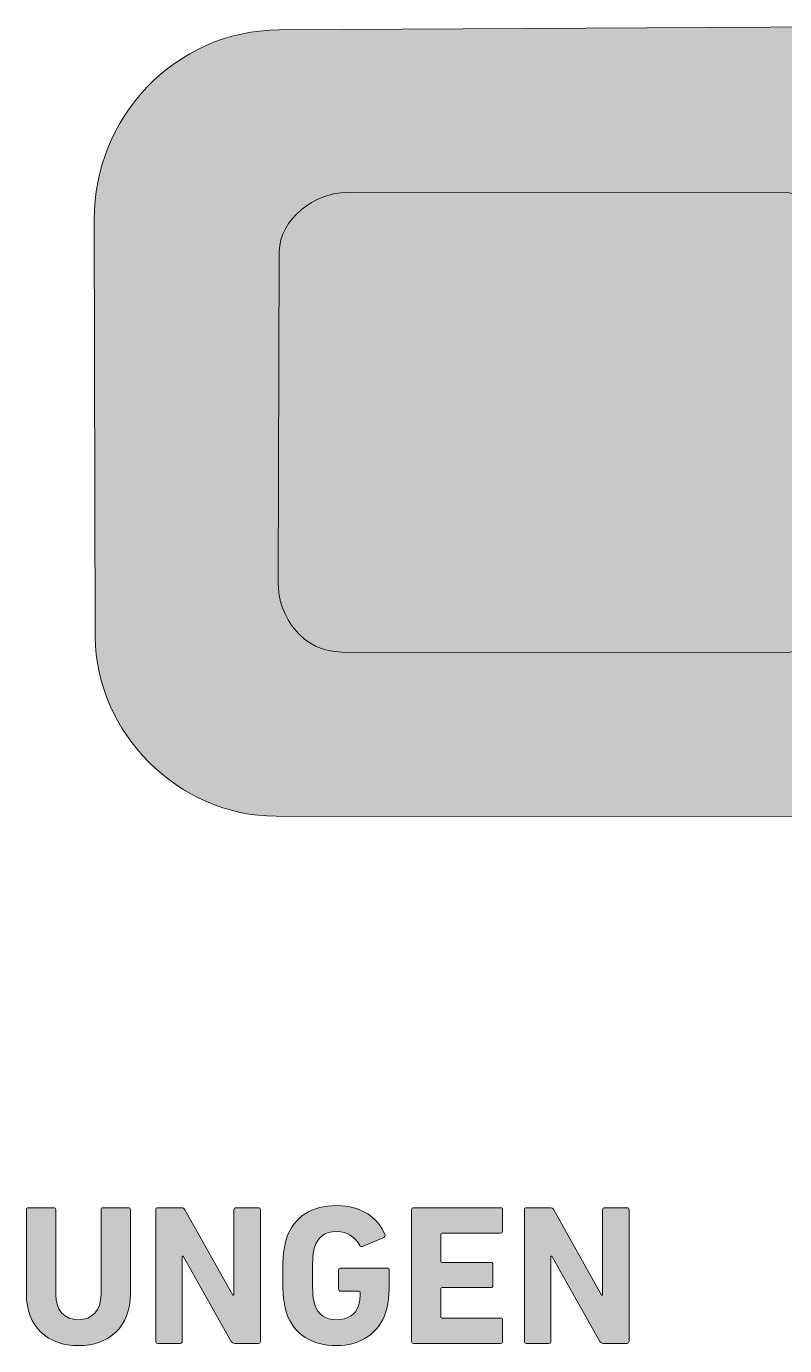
# Model space of a CAD drawing. Header units: millimetres. Extents: x -131 to 438, y 204 to 308.
# Drawn here: x 106.5 to 153.4, y 208.5 to 290.2 of the extents above; entities that cross this region are included whole.
import ezdxf

# ---------------------------------------------------------------- set-up
doc = ezdxf.new("R2010")
doc.units = ezdxf.units.MM
doc.header["$MEASUREMENT"] = 0
doc.layers.add('Ebene 1', color=7, linetype='Continuous', lineweight=0)

# ---------------------------------------------------------------- blocks, each defined once
blk = doc.blocks.new('Block_1')
at = {"layer": 'Ebene 1', "true_color": 0x0e1215, "transparency": 33554687}
h = blk.add_hatch(color=168, dxfattribs=at)
h.dxf.hatch_style = 2
edge = h.paths.add_edge_path()
edge.add_spline(control_points=[(157.454, 255.9), (157.454, 255.9), (157.439, 275.528), (157.439, 275.528), (157.437, 277.927), (155.574, 279.889), (153.087, 279.888), (153.087, 279.888), (126.294, 279.88), (126.294, 279.88), (124.318, 279.879), (122.118, 278.202), (122.111, 276.23), (122.111, 276.23), (122.038, 255.742), (122.038, 255.742), (122.03, 253.577), (123.579, 251.433), (125.992, 251.429), (125.992, 251.429), (153.16, 251.381), (153.16, 251.381), (155.593, 251.377), (157.456, 253.43), (157.454, 255.9)], knot_values=[0, 0, 0, 0, 1, 1, 1, 2, 2, 2, 3, 3, 3, 4, 4, 4, 5, 5, 5, 6, 6, 6, 7, 7, 7, 8, 8, 8, 8], degree=3, periodic=0)
edge = h.paths.add_edge_path()
edge.add_spline(control_points=[(168.912, 253.061), (168.923, 246.746), (164.2, 241.239), (157.844, 241.243), (157.844, 241.243), (121.91, 241.265), (121.91, 241.265), (115.834, 241.269), (110.739, 246.475), (110.724, 252.373), (110.724, 252.373), (110.656, 278.202), (110.656, 278.202), (110.639, 284.488), (115.614, 289.902), (122.103, 289.936), (122.103, 289.936), (156.259, 290.119), (156.259, 290.119), (163.031, 290.155), (168.857, 285.664), (168.869, 278.661), (168.869, 278.661), (168.912, 253.061), (168.912, 253.061)], knot_values=[0, 0, 0, 0, 1, 1, 1, 2, 2, 2, 3, 3, 3, 4, 4, 4, 5, 5, 5, 6, 6, 6, 7, 7, 7, 8, 8, 8, 8], degree=3, periodic=0)
at = {"layer": 'Ebene 1', "true_color": 0xfdfdfd, "transparency": 33554687}
h = blk.add_hatch(color=7, dxfattribs=at)
h.dxf.hatch_style = 2
edge = h.paths.add_edge_path()
edge.add_spline(control_points=[(157.454, 255.9), (157.456, 253.43), (155.593, 251.377), (153.16, 251.381), (153.16, 251.381), (125.992, 251.429), (125.992, 251.429), (123.579, 251.433), (122.03, 253.577), (122.038, 255.742), (122.038, 255.742), (122.111, 276.23), (122.111, 276.23), (122.118, 278.202), (124.318, 279.879), (126.294, 279.88), (126.294, 279.88), (153.087, 279.888), (153.087, 279.888), (155.574, 279.889), (157.437, 277.927), (157.439, 275.528), (157.439, 275.528), (157.454, 255.9), (157.454, 255.9)], knot_values=[0, 0, 0, 0, 1, 1, 1, 2, 2, 2, 3, 3, 3, 4, 4, 4, 5, 5, 5, 6, 6, 6, 7, 7, 7, 8, 8, 8, 8], degree=3, periodic=0)
at = {"layer": 'Ebene 1'}
for points in [[(168.912, 253.061), (168.923, 246.746), (164.2, 241.239), (157.844, 241.243), (157.844, 241.243), (121.91, 241.265), (121.91, 241.265), (115.834, 241.269), (110.739, 246.475), (110.724, 252.373), (110.724, 252.373), (110.656, 278.202), (110.656, 278.202), (110.639, 284.488), (115.614, 289.902), (122.103, 289.936), (122.103, 289.936), (156.259, 290.119), (156.259, 290.119), (163.031, 290.155), (168.857, 285.664), (168.869, 278.661), (168.869, 278.661), (168.912, 253.061), (168.912, 253.061)], [(157.454, 255.9), (157.456, 253.43), (155.593, 251.377), (153.16, 251.381), (153.16, 251.381), (125.992, 251.429), (125.992, 251.429), (123.579, 251.433), (122.03, 253.577), (122.038, 255.742), (122.038, 255.742), (122.111, 276.23), (122.111, 276.23), (122.118, 278.202), (124.318, 279.879), (126.294, 279.88), (126.294, 279.88), (153.087, 279.888), (153.087, 279.888), (155.574, 279.889), (157.437, 277.927), (157.439, 275.528), (157.439, 275.528), (157.454, 255.9), (157.454, 255.9)], [(157.454, 255.9), (157.454, 255.9), (157.439, 275.528), (157.439, 275.528), (157.437, 277.927), (155.574, 279.889), (153.087, 279.888), (153.087, 279.888), (126.294, 279.88), (126.294, 279.88), (124.318, 279.879), (122.118, 278.202), (122.111, 276.23), (122.111, 276.23), (122.038, 255.742), (122.038, 255.742), (122.03, 253.577), (123.579, 251.433), (125.992, 251.429), (125.992, 251.429), (153.16, 251.381), (153.16, 251.381), (155.593, 251.377), (157.456, 253.43), (157.454, 255.9)]]:
    blk.add_open_spline(points, degree=3, knots=[0, 0, 0, 0, 1, 1, 1, 2, 2, 2, 3, 3, 3, 4, 4, 4, 5, 5, 5, 6, 6, 6, 7, 7, 7, 8, 8, 8, 8], dxfattribs=at)
blk = doc.blocks.new('Block_0')
at = {"layer": 'Ebene 1'}
blk.add_blockref('Block_1', (0, 0), dxfattribs=at)
blk = doc.blocks.new('Block_5')
at = {"layer": 'Ebene 1', "true_color": 0x000000, "transparency": 33554687}
h = blk.add_hatch(color=18, dxfattribs=at)
h.dxf.hatch_style = 2
edge = h.paths.add_edge_path()
edge.add_spline(control_points=[(106.458, 211.721), (106.458, 211.721), (106.458, 216.907), (106.458, 216.907), (106.458, 216.981), (106.507, 217.031), (106.581, 217.031), (106.581, 217.031), (108.15, 217.031), (108.15, 217.031), (108.224, 217.031), (108.273, 216.981), (108.273, 216.907), (108.273, 216.907), (108.273, 211.672), (108.273, 211.672), (108.273, 210.671), (108.829, 210.103), (109.681, 210.103), (110.521, 210.103), (111.076, 210.671), (111.076, 211.672), (111.076, 211.672), (111.076, 216.907), (111.076, 216.907), (111.076, 216.981), (111.126, 217.031), (111.2, 217.031), (111.2, 217.031), (112.768, 217.031), (112.768, 217.031), (112.842, 217.031), (112.892, 216.981), (112.892, 216.907), (112.892, 216.907), (112.892, 211.721), (112.892, 211.721), (112.892, 209.634), (111.558, 208.498), (109.681, 208.498), (107.792, 208.498), (106.458, 209.634), (106.458, 211.721)], knot_values=[0, 0, 0, 0, 1, 1, 1, 2, 2, 2, 3, 3, 3, 4, 4, 4, 5, 5, 5, 6, 6, 6, 7, 7, 7, 8, 8, 8, 9, 9, 9, 10, 10, 10, 11, 11, 11, 12, 12, 12, 13, 13, 13, 14, 14, 14, 14], degree=3, periodic=0)
h = blk.add_hatch(color=18, dxfattribs=at)
h.dxf.hatch_style = 2
edge = h.paths.add_edge_path()
edge.add_spline(control_points=[(114.459, 216.907), (114.459, 216.981), (114.508, 217.031), (114.582, 217.031), (114.582, 217.031), (116.064, 217.031), (116.064, 217.031), (116.151, 217.031), (116.225, 216.994), (116.274, 216.907), (116.274, 216.907), (119.238, 211.622), (119.238, 211.622), (119.238, 211.622), (119.3, 211.622), (119.3, 211.622), (119.3, 211.622), (119.3, 216.907), (119.3, 216.907), (119.3, 216.981), (119.349, 217.031), (119.423, 217.031), (119.423, 217.031), (120.818, 217.031), (120.818, 217.031), (120.893, 217.031), (120.942, 216.981), (120.942, 216.907), (120.942, 216.907), (120.942, 208.757), (120.942, 208.757), (120.942, 208.683), (120.893, 208.634), (120.818, 208.634), (120.818, 208.634), (119.349, 208.634), (119.349, 208.634), (119.25, 208.634), (119.188, 208.671), (119.139, 208.757), (119.139, 208.757), (116.163, 214.03), (116.163, 214.03), (116.163, 214.03), (116.101, 214.03), (116.101, 214.03), (116.101, 214.03), (116.101, 208.757), (116.101, 208.757), (116.101, 208.683), (116.052, 208.634), (115.978, 208.634), (115.978, 208.634), (114.582, 208.634), (114.582, 208.634), (114.508, 208.634), (114.459, 208.683), (114.459, 208.757), (114.459, 208.757), (114.459, 216.907), (114.459, 216.907)], knot_values=[0, 0, 0, 0, 1, 1, 1, 2, 2, 2, 3, 3, 3, 4, 4, 4, 5, 5, 5, 6, 6, 6, 7, 7, 7, 8, 8, 8, 9, 9, 9, 10, 10, 10, 11, 11, 11, 12, 12, 12, 13, 13, 13, 14, 14, 14, 15, 15, 15, 16, 16, 16, 17, 17, 17, 18, 18, 18, 19, 19, 19, 20, 20, 20, 20], degree=3, periodic=0)
h = blk.add_hatch(color=18, dxfattribs=at)
h.dxf.hatch_style = 2
edge = h.paths.add_edge_path()
edge.add_spline(control_points=[(122.324, 212.832), (122.324, 214.08), (122.373, 214.549), (122.559, 215.129), (122.991, 216.488), (124.152, 217.167), (125.646, 217.167), (127.214, 217.167), (128.239, 216.389), (128.634, 215.376), (128.671, 215.302), (128.659, 215.228), (128.585, 215.191), (128.585, 215.191), (127.263, 214.635), (127.263, 214.635), (127.177, 214.611), (127.115, 214.635), (127.091, 214.697), (126.757, 215.265), (126.337, 215.561), (125.646, 215.561), (124.929, 215.561), (124.485, 215.203), (124.3, 214.623), (124.201, 214.327), (124.164, 213.931), (124.164, 212.832), (124.164, 211.734), (124.201, 211.326), (124.3, 211.03), (124.485, 210.449), (124.942, 210.103), (125.671, 210.103), (126.3, 210.103), (126.844, 210.412), (127.017, 210.968), (127.078, 211.178), (127.115, 211.437), (127.115, 211.795), (127.115, 211.844), (127.091, 211.869), (127.041, 211.869), (127.041, 211.869), (125.905, 211.869), (125.905, 211.869), (125.831, 211.869), (125.782, 211.919), (125.782, 211.993), (125.782, 211.993), (125.782, 213.178), (125.782, 213.178), (125.782, 213.252), (125.831, 213.302), (125.905, 213.302), (125.905, 213.302), (128.795, 213.302), (128.795, 213.302), (128.869, 213.302), (128.918, 213.252), (128.918, 213.178), (128.918, 213.178), (128.918, 212.487), (128.918, 212.487), (128.918, 211.746), (128.856, 211.054), (128.708, 210.597), (128.288, 209.251), (127.128, 208.498), (125.646, 208.498), (124.152, 208.498), (122.991, 209.177), (122.559, 210.536), (122.373, 211.116), (122.324, 211.585), (122.324, 212.832)], knot_values=[0, 0, 0, 0, 1, 1, 1, 2, 2, 2, 3, 3, 3, 4, 4, 4, 5, 5, 5, 6, 6, 6, 7, 7, 7, 8, 8, 8, 9, 9, 9, 10, 10, 10, 11, 11, 11, 12, 12, 12, 13, 13, 13, 14, 14, 14, 15, 15, 15, 16, 16, 16, 17, 17, 17, 18, 18, 18, 19, 19, 19, 20, 20, 20, 21, 21, 21, 22, 22, 22, 23, 23, 23, 24, 24, 24, 25, 25, 25, 25], degree=3, periodic=0)
h = blk.add_hatch(color=18, dxfattribs=at)
h.dxf.hatch_style = 2
edge = h.paths.add_edge_path()
edge.add_spline(control_points=[(130.3, 216.907), (130.3, 216.981), (130.349, 217.031), (130.424, 217.031), (130.424, 217.031), (135.808, 217.031), (135.808, 217.031), (135.882, 217.031), (135.931, 216.981), (135.931, 216.907), (135.931, 216.907), (135.931, 215.586), (135.931, 215.586), (135.931, 215.512), (135.882, 215.463), (135.808, 215.463), (135.808, 215.463), (132.19, 215.463), (132.19, 215.463), (132.14, 215.463), (132.115, 215.438), (132.115, 215.389), (132.115, 215.389), (132.115, 213.722), (132.115, 213.722), (132.115, 213.672), (132.14, 213.648), (132.19, 213.648), (132.19, 213.648), (135.203, 213.648), (135.203, 213.648), (135.277, 213.648), (135.326, 213.598), (135.326, 213.524), (135.326, 213.524), (135.326, 212.215), (135.326, 212.215), (135.326, 212.141), (135.277, 212.091), (135.203, 212.091), (135.203, 212.091), (132.19, 212.091), (132.19, 212.091), (132.14, 212.091), (132.115, 212.067), (132.115, 212.017), (132.115, 212.017), (132.115, 210.276), (132.115, 210.276), (132.115, 210.227), (132.14, 210.202), (132.19, 210.202), (132.19, 210.202), (135.808, 210.202), (135.808, 210.202), (135.882, 210.202), (135.931, 210.153), (135.931, 210.079), (135.931, 210.079), (135.931, 208.757), (135.931, 208.757), (135.931, 208.683), (135.882, 208.634), (135.808, 208.634), (135.808, 208.634), (130.424, 208.634), (130.424, 208.634), (130.349, 208.634), (130.3, 208.683), (130.3, 208.757), (130.3, 208.757), (130.3, 216.907), (130.3, 216.907)], knot_values=[0, 0, 0, 0, 1, 1, 1, 2, 2, 2, 3, 3, 3, 4, 4, 4, 5, 5, 5, 6, 6, 6, 7, 7, 7, 8, 8, 8, 9, 9, 9, 10, 10, 10, 11, 11, 11, 12, 12, 12, 13, 13, 13, 14, 14, 14, 15, 15, 15, 16, 16, 16, 17, 17, 17, 18, 18, 18, 19, 19, 19, 20, 20, 20, 21, 21, 21, 22, 22, 22, 23, 23, 23, 24, 24, 24, 24], degree=3, periodic=0)
h = blk.add_hatch(color=18, dxfattribs=at)
h.dxf.hatch_style = 2
edge = h.paths.add_edge_path()
edge.add_spline(control_points=[(137.276, 216.907), (137.276, 216.981), (137.325, 217.031), (137.4, 217.031), (137.4, 217.031), (138.881, 217.031), (138.881, 217.031), (138.968, 217.031), (139.042, 216.994), (139.091, 216.907), (139.091, 216.907), (142.055, 211.622), (142.055, 211.622), (142.055, 211.622), (142.117, 211.622), (142.117, 211.622), (142.117, 211.622), (142.117, 216.907), (142.117, 216.907), (142.117, 216.981), (142.166, 217.031), (142.24, 217.031), (142.24, 217.031), (143.636, 217.031), (143.636, 217.031), (143.71, 217.031), (143.759, 216.981), (143.759, 216.907), (143.759, 216.907), (143.759, 208.757), (143.759, 208.757), (143.759, 208.683), (143.71, 208.634), (143.636, 208.634), (143.636, 208.634), (142.166, 208.634), (142.166, 208.634), (142.067, 208.634), (142.006, 208.671), (141.956, 208.757), (141.956, 208.757), (138.98, 214.03), (138.98, 214.03), (138.98, 214.03), (138.918, 214.03), (138.918, 214.03), (138.918, 214.03), (138.918, 208.757), (138.918, 208.757), (138.918, 208.683), (138.869, 208.634), (138.795, 208.634), (138.795, 208.634), (137.4, 208.634), (137.4, 208.634), (137.325, 208.634), (137.276, 208.683), (137.276, 208.757), (137.276, 208.757), (137.276, 216.907), (137.276, 216.907)], knot_values=[0, 0, 0, 0, 1, 1, 1, 2, 2, 2, 3, 3, 3, 4, 4, 4, 5, 5, 5, 6, 6, 6, 7, 7, 7, 8, 8, 8, 9, 9, 9, 10, 10, 10, 11, 11, 11, 12, 12, 12, 13, 13, 13, 14, 14, 14, 15, 15, 15, 16, 16, 16, 17, 17, 17, 18, 18, 18, 19, 19, 19, 20, 20, 20, 20], degree=3, periodic=0)
at = {"layer": 'Ebene 1'}
for points, knots in [([(106.458, 211.721), (106.458, 211.721), (106.458, 216.907), (106.458, 216.907), (106.458, 216.981), (106.507, 217.031), (106.581, 217.031), (106.581, 217.031), (108.15, 217.031), (108.15, 217.031), (108.224, 217.031), (108.273, 216.981), (108.273, 216.907), (108.273, 216.907), (108.273, 211.672), (108.273, 211.672), (108.273, 210.671), (108.829, 210.103), (109.681, 210.103), (110.521, 210.103), (111.076, 210.671), (111.076, 211.672), (111.076, 211.672), (111.076, 216.907), (111.076, 216.907), (111.076, 216.981), (111.126, 217.031), (111.2, 217.031), (111.2, 217.031), (112.768, 217.031), (112.768, 217.031), (112.842, 217.031), (112.892, 216.981), (112.892, 216.907), (112.892, 216.907), (112.892, 211.721), (112.892, 211.721), (112.892, 209.634), (111.558, 208.498), (109.681, 208.498), (107.792, 208.498), (106.458, 209.634), (106.458, 211.721)], [0, 0, 0, 0, 1, 1, 1, 2, 2, 2, 3, 3, 3, 4, 4, 4, 5, 5, 5, 6, 6, 6, 7, 7, 7, 8, 8, 8, 9, 9, 9, 10, 10, 10, 11, 11, 11, 12, 12, 12, 13, 13, 13, 14, 14, 14, 14]), ([(114.459, 216.907), (114.459, 216.981), (114.508, 217.031), (114.582, 217.031), (114.582, 217.031), (116.064, 217.031), (116.064, 217.031), (116.151, 217.031), (116.225, 216.994), (116.274, 216.907), (116.274, 216.907), (119.238, 211.622), (119.238, 211.622), (119.238, 211.622), (119.3, 211.622), (119.3, 211.622), (119.3, 211.622), (119.3, 216.907), (119.3, 216.907), (119.3, 216.981), (119.349, 217.031), (119.423, 217.031), (119.423, 217.031), (120.818, 217.031), (120.818, 217.031), (120.893, 217.031), (120.942, 216.981), (120.942, 216.907), (120.942, 216.907), (120.942, 208.757), (120.942, 208.757), (120.942, 208.683), (120.893, 208.634), (120.818, 208.634), (120.818, 208.634), (119.349, 208.634), (119.349, 208.634), (119.25, 208.634), (119.188, 208.671), (119.139, 208.757), (119.139, 208.757), (116.163, 214.03), (116.163, 214.03), (116.163, 214.03), (116.101, 214.03), (116.101, 214.03), (116.101, 214.03), (116.101, 208.757), (116.101, 208.757), (116.101, 208.683), (116.052, 208.634), (115.978, 208.634), (115.978, 208.634), (114.582, 208.634), (114.582, 208.634), (114.508, 208.634), (114.459, 208.683), (114.459, 208.757), (114.459, 208.757), (114.459, 216.907), (114.459, 216.907)], [0, 0, 0, 0, 1, 1, 1, 2, 2, 2, 3, 3, 3, 4, 4, 4, 5, 5, 5, 6, 6, 6, 7, 7, 7, 8, 8, 8, 9, 9, 9, 10, 10, 10, 11, 11, 11, 12, 12, 12, 13, 13, 13, 14, 14, 14, 15, 15, 15, 16, 16, 16, 17, 17, 17, 18, 18, 18, 19, 19, 19, 20, 20, 20, 20]), ([(122.324, 212.832), (122.324, 214.08), (122.373, 214.549), (122.559, 215.129), (122.991, 216.488), (124.152, 217.167), (125.646, 217.167), (127.214, 217.167), (128.239, 216.389), (128.634, 215.376), (128.671, 215.302), (128.659, 215.228), (128.585, 215.191), (128.585, 215.191), (127.263, 214.635), (127.263, 214.635), (127.177, 214.611), (127.115, 214.635), (127.091, 214.697), (126.757, 215.265), (126.337, 215.561), (125.646, 215.561), (124.929, 215.561), (124.485, 215.203), (124.3, 214.623), (124.201, 214.327), (124.164, 213.931), (124.164, 212.832), (124.164, 211.734), (124.201, 211.326), (124.3, 211.03), (124.485, 210.449), (124.942, 210.103), (125.671, 210.103), (126.3, 210.103), (126.844, 210.412), (127.017, 210.968), (127.078, 211.178), (127.115, 211.437), (127.115, 211.795), (127.115, 211.844), (127.091, 211.869), (127.041, 211.869), (127.041, 211.869), (125.905, 211.869), (125.905, 211.869), (125.831, 211.869), (125.782, 211.919), (125.782, 211.993), (125.782, 211.993), (125.782, 213.178), (125.782, 213.178), (125.782, 213.252), (125.831, 213.302), (125.905, 213.302), (125.905, 213.302), (128.795, 213.302), (128.795, 213.302), (128.869, 213.302), (128.918, 213.252), (128.918, 213.178), (128.918, 213.178), (128.918, 212.487), (128.918, 212.487), (128.918, 211.746), (128.856, 211.054), (128.708, 210.597), (128.288, 209.251), (127.128, 208.498), (125.646, 208.498), (124.152, 208.498), (122.991, 209.177), (122.559, 210.536), (122.373, 211.116), (122.324, 211.585), (122.324, 212.832)], [0, 0, 0, 0, 1, 1, 1, 2, 2, 2, 3, 3, 3, 4, 4, 4, 5, 5, 5, 6, 6, 6, 7, 7, 7, 8, 8, 8, 9, 9, 9, 10, 10, 10, 11, 11, 11, 12, 12, 12, 13, 13, 13, 14, 14, 14, 15, 15, 15, 16, 16, 16, 17, 17, 17, 18, 18, 18, 19, 19, 19, 20, 20, 20, 21, 21, 21, 22, 22, 22, 23, 23, 23, 24, 24, 24, 25, 25, 25, 25]), ([(130.3, 216.907), (130.3, 216.981), (130.349, 217.031), (130.424, 217.031), (130.424, 217.031), (135.808, 217.031), (135.808, 217.031), (135.882, 217.031), (135.931, 216.981), (135.931, 216.907), (135.931, 216.907), (135.931, 215.586), (135.931, 215.586), (135.931, 215.512), (135.882, 215.463), (135.808, 215.463), (135.808, 215.463), (132.19, 215.463), (132.19, 215.463), (132.14, 215.463), (132.115, 215.438), (132.115, 215.389), (132.115, 215.389), (132.115, 213.722), (132.115, 213.722), (132.115, 213.672), (132.14, 213.648), (132.19, 213.648), (132.19, 213.648), (135.203, 213.648), (135.203, 213.648), (135.277, 213.648), (135.326, 213.598), (135.326, 213.524), (135.326, 213.524), (135.326, 212.215), (135.326, 212.215), (135.326, 212.141), (135.277, 212.091), (135.203, 212.091), (135.203, 212.091), (132.19, 212.091), (132.19, 212.091), (132.14, 212.091), (132.115, 212.067), (132.115, 212.017), (132.115, 212.017), (132.115, 210.276), (132.115, 210.276), (132.115, 210.227), (132.14, 210.202), (132.19, 210.202), (132.19, 210.202), (135.808, 210.202), (135.808, 210.202), (135.882, 210.202), (135.931, 210.153), (135.931, 210.079), (135.931, 210.079), (135.931, 208.757), (135.931, 208.757), (135.931, 208.683), (135.882, 208.634), (135.808, 208.634), (135.808, 208.634), (130.424, 208.634), (130.424, 208.634), (130.349, 208.634), (130.3, 208.683), (130.3, 208.757), (130.3, 208.757), (130.3, 216.907), (130.3, 216.907)], [0, 0, 0, 0, 1, 1, 1, 2, 2, 2, 3, 3, 3, 4, 4, 4, 5, 5, 5, 6, 6, 6, 7, 7, 7, 8, 8, 8, 9, 9, 9, 10, 10, 10, 11, 11, 11, 12, 12, 12, 13, 13, 13, 14, 14, 14, 15, 15, 15, 16, 16, 16, 17, 17, 17, 18, 18, 18, 19, 19, 19, 20, 20, 20, 21, 21, 21, 22, 22, 22, 23, 23, 23, 24, 24, 24, 24]), ([(137.276, 216.907), (137.276, 216.981), (137.325, 217.031), (137.4, 217.031), (137.4, 217.031), (138.881, 217.031), (138.881, 217.031), (138.968, 217.031), (139.042, 216.994), (139.091, 216.907), (139.091, 216.907), (142.055, 211.622), (142.055, 211.622), (142.055, 211.622), (142.117, 211.622), (142.117, 211.622), (142.117, 211.622), (142.117, 216.907), (142.117, 216.907), (142.117, 216.981), (142.166, 217.031), (142.24, 217.031), (142.24, 217.031), (143.636, 217.031), (143.636, 217.031), (143.71, 217.031), (143.759, 216.981), (143.759, 216.907), (143.759, 216.907), (143.759, 208.757), (143.759, 208.757), (143.759, 208.683), (143.71, 208.634), (143.636, 208.634), (143.636, 208.634), (142.166, 208.634), (142.166, 208.634), (142.067, 208.634), (142.006, 208.671), (141.956, 208.757), (141.956, 208.757), (138.98, 214.03), (138.98, 214.03), (138.98, 214.03), (138.918, 214.03), (138.918, 214.03), (138.918, 214.03), (138.918, 208.757), (138.918, 208.757), (138.918, 208.683), (138.869, 208.634), (138.795, 208.634), (138.795, 208.634), (137.4, 208.634), (137.4, 208.634), (137.325, 208.634), (137.276, 208.683), (137.276, 208.757), (137.276, 208.757), (137.276, 216.907), (137.276, 216.907)], [0, 0, 0, 0, 1, 1, 1, 2, 2, 2, 3, 3, 3, 4, 4, 4, 5, 5, 5, 6, 6, 6, 7, 7, 7, 8, 8, 8, 9, 9, 9, 10, 10, 10, 11, 11, 11, 12, 12, 12, 13, 13, 13, 14, 14, 14, 15, 15, 15, 16, 16, 16, 17, 17, 17, 18, 18, 18, 19, 19, 19, 20, 20, 20, 20])]:
    blk.add_open_spline(points, degree=3, knots=knots, dxfattribs=at)
blk = doc.blocks.new('Block_4')
at = {"layer": 'Ebene 1'}
blk.add_blockref('Block_5', (0, 0), dxfattribs=at)

msp = doc.modelspace()

# ---------------------------------------------------------------- block references
at = {"layer": 'Ebene 1'}
for name in ['Block_0', 'Block_4']:
    msp.add_blockref(name, (0, 0), dxfattribs=at)

doc.saveas('drawing.dxf')
